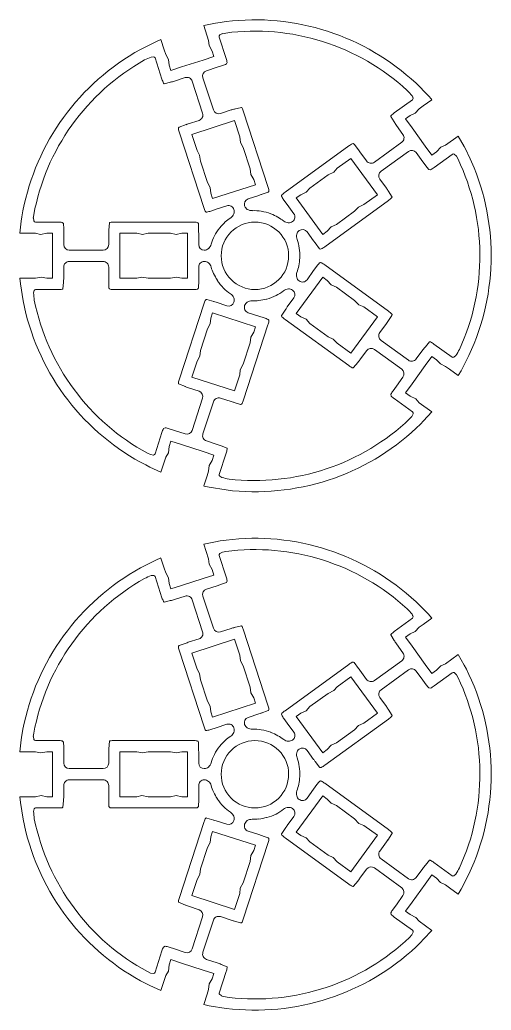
# Model space of a CAD drawing. Header units: millimetres. Extents: x 111 to 659, y 345 to 953.
# Drawn here: x 203.2 to 244.9, y 345.1 to 433 of the extents above; entities that cross this region are included whole.
import ezdxf

# ---------------------------------------------------------------- set-up
doc = ezdxf.new("R2010")
doc.units = ezdxf.units.MM
doc.header["$MEASUREMENT"] = 0
doc.layers.get('0').update_dxf_attribs({"linetype": 'CONTINUOUS', "lineweight": 0})

msp = doc.modelspace()

# ---------------------------------------------------------------- linework, layer by layer
for p, q in [((220.516, 432.712), (219.464, 432.499)), ((219.464, 432.499), (219.893, 431.179)), ((220.923, 432.781), (220.516, 432.712)), ((220.516, 432.712), (220.923, 432.781)), ((220.923, 432.781), (220.516, 432.712)), ((221.443, 432.856), (220.923, 432.781)), ((221.458, 429.591), (220.842, 431.487)), ((220.886, 431.669), (221.125, 431.788)), ((221.116, 431.786), (221.417, 431.842)), ((215.211, 431.074), (213.856, 430.388)), ((215.667, 431.273), (215.211, 431.074)), ((215.963, 430.363), (215.67, 431.264)), ((219.893, 431.179), (219.938, 430.722)), ((219.938, 430.722), (220.201, 430.231)), ((215.042, 429.721), (214.804, 429.711)), ((216.099, 429.946), (215.963, 430.363)), ((216.347, 429.502), (216.099, 429.946)), ((220.355, 429.757), (219.406, 429.448)), ((220.201, 430.231), (220.355, 429.757)), ((215.15, 429.638), (215.766, 427.742)), ((216.407, 428.998), (216.347, 429.502)), ((216.561, 428.524), (216.407, 428.998)), ((217.51, 428.832), (216.561, 428.524)), ((219.406, 429.448), (217.51, 428.832)), ((220.661, 428.808), (221.136, 428.963)), ((221.546, 429.238), (221.475, 429.1)), ((219.714, 428.5), (220.661, 428.808)), ((215.96, 427.346), (216.517, 427.489)), ((216.87, 427.576), (217.818, 427.884)), ((218.446, 427.564), (219.37, 424.72)), ((220.318, 425.029), (219.394, 427.872)), ((239.353, 426.309), (238.281, 427.386)), ((238.013, 426.051), (237.93, 426.274)), ((239.683, 425.936), (239.353, 426.309)), ((237.968, 425.922), (236.355, 424.751)), ((238.554, 425.116), (238.908, 425.373)), ((238.908, 425.373), (239.674, 425.93)), ((221.893, 425.016), (220.946, 424.708)), ((222.804, 425.247), (222.163, 425.088)), ((225.155, 418.216), (222.999, 424.852)), ((236.039, 424.444), (236.346, 423.959)), ((237.344, 424.237), (237.747, 424.53)), ((237.747, 424.53), (238.209, 424.742)), ((238.209, 424.742), (238.554, 425.116)), ((217.289, 423.493), (217.912, 423.714)), ((219.05, 424.092), (218.102, 423.784)), ((218.409, 422.836), (222.203, 424.069)), ((221.727, 423.915), (221.727, 423.915)), ((222.203, 424.069), (222.665, 422.647)), ((236.538, 423.65), (237.124, 422.843)), ((237.931, 423.429), (237.344, 424.237)), ((217.231, 423.436), (217.219, 423.355)), ((217.307, 423.002), (219.463, 416.366)), ((218.871, 421.414), (218.409, 422.836)), ((239.102, 421.817), (237.931, 423.429)), ((242.021, 422.704), (240.898, 421.888)), ((242.55, 421.769), (242.021, 422.704)), ((222.665, 422.647), (222.725, 422.143)), ((222.725, 422.143), (222.973, 421.699)), ((232.323, 421.821), (226.678, 417.72)), ((232.712, 422.027), (232.632, 422.014)), ((232.785, 421.989), (233.187, 421.466)), ((237.014, 422.147), (234.595, 420.39)), ((239.689, 421.009), (239.102, 421.817)), ((240.898, 421.888), (240.478, 421.704)), ((219.104, 421.018), (218.871, 421.414)), ((219.179, 420.466), (219.104, 421.018)), ((222.973, 421.699), (223.589, 419.803)), ((233.899, 420.5), (233.313, 421.306)), ((235.181, 419.583), (237.6, 421.341)), ((238.296, 421.231), (238.881, 420.425)), ((240.092, 421.302), (239.689, 421.009)), ((239.873, 419.909), (241.485, 421.08)), ((240.478, 421.704), (240.092, 421.302)), ((241.672, 421.095), (241.859, 420.905)), ((241.854, 420.913), (242, 420.643)), ((242.741, 421.404), (242.55, 421.769)), ((242.55, 421.769), (242.741, 421.404)), ((242.741, 421.404), (242.55, 421.769)), ((242.973, 420.932), (242.741, 421.404)), ((219.795, 418.57), (219.179, 420.466)), ((231.296, 419.843), (232.506, 420.722)), ((232.506, 420.722), (234.851, 417.494)), ((238.881, 420.425), (239.175, 420.021)), ((223.589, 419.803), (223.649, 419.299)), ((223.649, 419.299), (223.897, 418.855)), ((228.877, 418.085), (230.49, 419.257)), ((230.49, 419.257), (230.992, 419.499)), ((230.992, 419.499), (231.296, 419.843)), ((239.564, 419.716), (239.411, 419.741)), ((220.043, 418.127), (219.795, 418.57)), ((224.051, 418.381), (220.257, 417.149)), ((223.897, 418.855), (224.051, 418.381)), ((235.656, 418.082), (235.07, 418.887)), ((220.103, 417.622), (220.043, 418.127)), ((220.257, 417.149), (220.103, 417.622)), ((223.41, 417.125), (224.357, 417.433)), ((225.171, 417.724), (224.561, 417.508)), ((225.242, 417.863), (225.23, 417.782)), ((227.668, 417.207), (228.071, 417.499)), ((228.071, 417.499), (228.532, 417.712)), ((228.532, 417.712), (228.877, 418.085)), ((234.851, 417.494), (233.641, 416.615)), ((234.557, 417.899), (234.557, 417.899)), ((236.157, 417.286), (235.807, 417.847)), ((220.566, 416.201), (221.514, 416.509)), ((226.862, 416.62), (226.568, 417.024)), ((226.862, 416.62), (227.448, 415.813)), ((230.012, 413.979), (227.668, 417.207)), ((230.196, 412.878), (235.841, 416.979)), ((233.641, 416.615), (233.18, 416.402)), ((203.45, 416.064), (203.36, 415.547)), ((204.366, 415.423), (204.406, 415.727)), ((220.566, 416.201), (220.09, 416.046)), ((225.415, 415.796), (225.412, 415.805)), ((225.418, 415.792), (225.412, 415.8)), ((232.835, 416.03), (231.222, 414.858)), ((233.18, 416.402), (232.835, 416.03)), ((203.3, 415.139), (203.178, 414.072)), ((203.36, 415.547), (203.3, 415.139)), ((203.3, 415.139), (203.36, 415.547)), ((203.36, 415.547), (203.3, 415.139)), ((204.406, 415.168), (204.367, 415.432)), ((206.559, 415.07), (204.566, 415.07)), ((206.922, 415.045), (207.032, 414.935)), ((211.107, 415.008), (211.06, 414.348)), ((218.52, 415.07), (211.543, 415.07)), ((218.883, 415.045), (218.956, 415.008)), ((218.993, 414.935), (219.009, 414.287)), ((224.002, 415.068), (224.002, 415.068)), ((231.222, 414.858), (230.761, 414.645)), ((203.178, 414.072), (204.566, 414.072)), ((204.566, 414.072), (205.014, 413.973)), ((205.014, 413.973), (205.563, 414.072)), ((205.563, 414.072), (206.061, 414.072)), ((206.061, 414.072), (206.061, 413.074)), ((207.058, 414.07), (207.058, 414.57)), ((207.058, 413.074), (207.058, 414.07)), ((211.045, 414.07), (211.045, 413.074)), ((212.041, 414.072), (213.537, 414.072)), ((212.041, 410.082), (212.041, 414.072)), ((213.537, 414.072), (214.035, 413.973)), ((214.035, 413.973), (214.533, 414.072)), ((214.533, 414.072), (216.527, 414.072)), ((216.527, 414.072), (217.025, 413.973)), ((217.025, 413.973), (217.524, 414.072)), ((217.524, 414.072), (218.022, 414.072)), ((218.022, 414.072), (218.022, 410.082)), ((219.019, 413.074), (219.019, 414.07)), ((220.902, 414.57), (220.892, 414.57)), ((220.907, 414.572), (220.897, 414.569)), ((228.619, 414.2), (229.205, 413.395)), ((230.416, 414.272), (230.012, 413.979)), ((230.761, 414.645), (230.416, 414.272)), ((206.061, 413.074), (206.061, 411.081)), ((212.041, 413.572), (212.041, 413.572)), ((229.734, 412.71), (229.34, 413.224)), ((210.546, 412.576), (207.556, 412.576)), ((229.887, 412.686), (229.807, 412.672)), ((207.556, 411.579), (210.546, 411.579)), ((227.972, 411.879), (227.978, 411.887)), ((227.975, 411.883), (227.983, 411.888)), ((235.84, 407.175), (230.196, 411.276)), ((206.061, 411.081), (206.061, 410.082)), ((207.058, 410.084), (207.058, 411.081)), ((211.045, 411.081), (211.045, 410.084)), ((219.019, 410.084), (219.019, 411.081)), ((229.206, 410.761), (228.62, 409.955)), ((229.206, 410.761), (229.499, 411.166)), ((203.17, 410.082), (203.218, 409.587)), ((204.127, 410.082), (203.18, 410.082)), ((203.218, 409.587), (203.452, 408.086)), ((204.566, 410.082), (204.127, 410.082)), ((205.064, 410.182), (204.566, 410.082)), ((205.563, 410.082), (205.064, 410.182)), ((206.061, 410.082), (205.563, 410.082)), ((206.995, 409.148), (207.032, 409.721)), ((211.071, 409.221), (211.053, 409.881)), ((213.537, 410.082), (212.041, 410.082)), ((213.985, 410.182), (213.537, 410.082)), ((214.533, 410.082), (213.985, 410.182)), ((216.527, 410.082), (214.533, 410.082)), ((217.025, 410.182), (216.527, 410.082)), ((217.524, 410.082), (217.025, 410.182)), ((218.022, 410.082), (217.524, 410.082)), ((219.019, 410.084), (219.019, 409.584)), ((220.673, 409.9), (220.67, 409.89)), ((220.673, 409.905), (220.673, 409.895)), ((227.668, 406.949), (230.013, 410.176)), ((230.013, 410.176), (230.416, 409.883)), ((230.416, 409.883), (230.761, 409.51)), ((230.761, 409.51), (231.222, 409.298)), ((204.454, 409.008), (204.389, 408.779)), ((204.566, 409.086), (206.559, 409.086)), ((211.107, 409.148), (211.18, 409.111)), ((211.543, 409.086), (218.52, 409.086)), ((231.222, 409.298), (232.835, 408.126)), ((219.461, 407.789), (217.305, 401.153)), ((219.598, 408.126), (219.656, 408.184)), ((219.737, 408.196), (220.358, 408.012)), ((221.514, 407.646), (220.567, 407.954)), ((225.04, 408.24), (225.049, 408.237)), ((225.044, 408.239), (225.052, 408.233)), ((227.448, 408.342), (226.863, 407.536)), ((232.835, 408.126), (233.22, 407.723)), ((233.22, 407.723), (233.641, 407.54)), ((220.103, 406.532), (220.257, 407.006)), ((220.257, 407.006), (224.051, 405.773)), ((224.358, 406.722), (223.41, 407.03)), ((226.375, 406.822), (226.742, 407.355)), ((228.071, 406.656), (227.668, 406.949)), ((233.641, 407.54), (234.851, 406.661)), ((236.156, 406.868), (236.119, 406.941)), ((219.795, 405.584), (220.043, 406.028)), ((220.043, 406.028), (220.103, 406.532)), ((224.358, 406.722), (224.834, 406.567)), ((226.399, 406.668), (226.362, 406.741)), ((226.678, 406.434), (232.322, 402.333)), ((228.532, 406.443), (228.071, 406.656)), ((228.877, 406.07), (228.532, 406.443)), ((230.49, 404.898), (228.877, 406.07)), ((234.851, 406.661), (232.506, 403.434)), ((235.07, 405.268), (235.656, 406.074)), ((236.143, 406.788), (235.769, 406.243)), ((219.179, 403.688), (219.795, 405.584)), ((222.997, 399.304), (225.153, 405.939)), ((223.897, 405.3), (223.649, 404.856)), ((224.051, 405.773), (223.897, 405.3)), ((223.589, 404.352), (222.973, 402.456)), ((223.649, 404.856), (223.589, 404.352)), ((230.951, 404.685), (230.49, 404.898)), ((231.296, 404.313), (230.951, 404.685)), ((232.506, 403.434), (231.296, 404.313)), ((237.6, 402.814), (235.181, 404.572)), ((239.483, 404.451), (239.116, 404.009)), ((241.485, 403.074), (239.872, 404.245)), ((219.119, 403.184), (219.179, 403.688)), ((232.8, 403.838), (232.8, 403.838)), ((233.314, 402.85), (233.899, 403.655)), ((234.595, 403.765), (237.014, 402.007)), ((238.882, 403.731), (238.296, 402.924)), ((218.409, 401.318), (218.871, 402.741)), ((218.871, 402.741), (219.119, 403.184)), ((222.973, 402.456), (222.709, 401.965)), ((232.712, 402.127), (233.138, 402.633)), ((239.102, 402.338), (239.689, 403.146)), ((239.689, 403.146), (240.092, 402.853)), ((240.092, 402.853), (240.437, 402.48)), ((240.437, 402.48), (240.899, 402.267)), ((241.621, 403.07), (241.808, 403.218)), ((242.28, 401.876), (242.973, 403.228)), ((222.709, 401.965), (222.665, 401.508)), ((237.931, 400.726), (239.102, 402.338)), ((240.899, 402.267), (241.254, 402.009)), ((241.254, 402.009), (242.02, 401.453)), ((242.028, 401.447), (242.28, 401.876)), ((217.23, 400.719), (217.843, 400.471)), ((222.203, 400.086), (218.409, 401.318)), ((218.885, 401.164), (218.885, 401.164)), ((222.665, 401.508), (222.203, 400.086)), ((237.125, 401.312), (236.539, 400.506)), ((237.344, 399.918), (237.931, 400.726)), ((218.103, 400.37), (219.05, 400.062)), ((236.539, 400.506), (236.245, 400.101)), ((237.748, 399.626), (237.344, 399.918)), ((219.37, 399.434), (218.446, 396.591)), ((219.394, 396.283), (220.318, 399.126)), ((220.946, 399.446), (221.894, 399.138)), ((222.723, 398.896), (222.089, 399.083)), ((222.804, 398.908), (222.861, 398.966)), ((236.076, 399.638), (236.052, 399.791)), ((236.354, 399.403), (237.967, 398.232)), ((238.249, 399.383), (237.748, 399.626)), ((238.554, 399.04), (238.249, 399.383)), ((239.677, 398.224), (238.554, 399.04)), ((238.039, 398.059), (237.915, 397.822)), ((238.951, 397.433), (239.677, 398.224)), ((237.922, 397.829), (237.71, 397.607)), ((238.663, 397.138), (238.951, 397.433)), ((238.951, 397.433), (238.663, 397.138)), ((238.663, 397.138), (238.951, 397.433)), ((215.765, 396.413), (215.149, 394.518)), ((215.902, 396.751), (216.041, 396.821)), ((216.871, 396.578), (216.396, 396.733)), ((217.818, 396.27), (216.871, 396.578)), ((238.286, 396.772), (238.663, 397.138)), ((216.407, 395.157), (216.561, 395.631)), ((216.561, 395.631), (217.51, 395.323)), ((220.662, 395.346), (219.714, 395.654)), ((214.752, 394.436), (214.476, 394.569)), ((216.099, 394.209), (216.331, 394.605)), ((216.331, 394.605), (216.407, 395.157)), ((217.51, 395.323), (219.406, 394.707)), ((219.406, 394.707), (220.355, 394.398)), ((220.841, 392.668), (221.457, 394.564)), ((221.533, 394.998), (220.999, 395.21)), ((213.859, 393.763), (214.324, 393.517)), ((215.007, 394.396), (214.744, 394.44)), ((215.67, 392.889), (216.099, 394.209)), ((220.201, 393.924), (219.953, 393.481)), ((220.355, 394.398), (220.201, 393.924)), ((214.324, 393.517), (214.693, 393.335)), ((214.693, 393.335), (214.324, 393.517)), ((214.324, 393.517), (214.693, 393.335)), ((214.693, 393.335), (215.67, 392.889)), ((219.893, 392.976), (219.758, 392.559)), ((219.953, 393.481), (219.893, 392.976)), ((219.758, 392.559), (219.465, 391.658)), ((220.88, 392.537), (221.078, 392.405)), ((219.462, 391.649), (219.948, 391.541)), ((219.948, 391.541), (221.448, 391.3)), ((220.516, 386.712), (219.464, 386.499)), ((220.923, 386.781), (220.516, 386.712)), ((220.516, 386.712), (220.923, 386.781)), ((220.923, 386.781), (220.516, 386.712)), ((221.443, 386.856), (220.923, 386.781)), ((219.464, 386.499), (219.893, 385.179)), ((220.886, 385.669), (221.125, 385.788)), ((221.116, 385.786), (221.417, 385.842)), ((215.211, 385.074), (213.856, 384.388)), ((215.667, 385.273), (215.211, 385.074)), ((215.963, 384.363), (215.67, 385.264)), ((219.893, 385.179), (219.938, 384.722)), ((221.458, 383.591), (220.842, 385.487)), ((216.099, 383.946), (215.963, 384.363)), ((219.938, 384.722), (220.201, 384.231)), ((220.201, 384.231), (220.355, 383.757)), ((215.042, 383.721), (214.804, 383.711)), ((215.15, 383.638), (215.766, 381.742)), ((216.347, 383.502), (216.099, 383.946)), ((216.407, 382.998), (216.347, 383.502)), ((219.406, 383.448), (217.51, 382.832)), ((220.355, 383.757), (219.406, 383.448)), ((221.546, 383.238), (221.475, 383.1)), ((216.561, 382.524), (216.407, 382.998)), ((217.51, 382.832), (216.561, 382.524)), ((219.714, 382.5), (220.661, 382.808)), ((220.661, 382.808), (221.136, 382.963)), ((215.96, 381.346), (216.517, 381.489)), ((216.87, 381.576), (217.818, 381.884)), ((218.446, 381.564), (219.37, 378.72)), ((220.318, 379.029), (219.394, 381.872)), ((239.353, 380.309), (238.281, 381.386)), ((237.968, 379.922), (236.355, 378.751)), ((238.013, 380.051), (237.93, 380.274)), ((238.908, 379.373), (239.674, 379.93)), ((239.683, 379.936), (239.353, 380.309)), ((221.893, 379.016), (220.946, 378.708)), ((222.804, 379.247), (222.163, 379.088)), ((225.155, 372.216), (222.999, 378.852)), ((237.747, 378.53), (238.209, 378.742)), ((238.209, 378.742), (238.554, 379.116)), ((238.554, 379.116), (238.908, 379.373)), ((219.05, 378.092), (218.102, 377.784)), ((218.409, 376.836), (222.203, 378.069)), ((221.727, 377.915), (221.727, 377.915)), ((222.203, 378.069), (222.665, 376.647)), ((236.039, 378.444), (236.346, 377.959)), ((237.344, 378.237), (237.747, 378.53)), ((237.931, 377.429), (237.344, 378.237)), ((217.231, 377.436), (217.219, 377.355)), ((217.289, 377.493), (217.912, 377.714)), ((217.307, 377.002), (219.463, 370.366)), ((236.538, 377.65), (237.124, 376.843)), ((239.102, 375.817), (237.931, 377.429)), ((218.871, 375.414), (218.409, 376.836)), ((222.665, 376.647), (222.725, 376.143)), ((222.725, 376.143), (222.973, 375.699)), ((237.014, 376.147), (234.595, 374.39)), ((242.021, 376.704), (240.898, 375.888)), ((242.55, 375.769), (242.021, 376.704)), ((219.104, 375.018), (218.871, 375.414)), ((222.973, 375.699), (223.589, 373.803)), ((232.323, 375.821), (226.678, 371.72)), ((232.712, 376.027), (232.632, 376.014)), ((232.785, 375.989), (233.187, 375.466)), ((233.899, 374.5), (233.313, 375.306)), ((235.181, 373.583), (237.6, 375.341)), ((238.296, 375.231), (238.881, 374.425)), ((239.689, 375.009), (239.102, 375.817)), ((240.092, 375.302), (239.689, 375.009)), ((240.478, 375.704), (240.092, 375.302)), ((240.898, 375.888), (240.478, 375.704)), ((242.741, 375.404), (242.55, 375.769)), ((242.55, 375.769), (242.741, 375.404)), ((242.741, 375.404), (242.55, 375.769)), ((242.973, 374.932), (242.741, 375.404)), ((219.179, 374.466), (219.104, 375.018)), ((219.795, 372.57), (219.179, 374.466)), ((231.296, 373.843), (232.506, 374.722)), ((232.506, 374.722), (234.851, 371.494)), ((238.881, 374.425), (239.175, 374.021)), ((239.873, 373.909), (241.485, 375.08)), ((241.672, 375.095), (241.859, 374.905)), ((241.854, 374.913), (242, 374.643)), ((223.589, 373.803), (223.649, 373.299)), ((230.49, 373.257), (230.992, 373.499)), ((230.992, 373.499), (231.296, 373.843)), ((239.564, 373.716), (239.411, 373.741)), ((223.649, 373.299), (223.897, 372.855)), ((223.897, 372.855), (224.051, 372.381)), ((228.877, 372.085), (230.49, 373.257)), ((235.656, 372.082), (235.07, 372.887)), ((220.043, 372.127), (219.795, 372.57)), ((220.103, 371.622), (220.043, 372.127)), ((224.051, 372.381), (220.257, 371.149)), ((225.171, 371.724), (224.561, 371.508)), ((225.242, 371.863), (225.23, 371.782)), ((228.071, 371.499), (228.532, 371.712)), ((228.532, 371.712), (228.877, 372.085)), ((234.557, 371.899), (234.557, 371.899)), ((236.157, 371.286), (235.807, 371.847)), ((220.257, 371.149), (220.103, 371.622)), ((223.41, 371.125), (224.357, 371.433)), ((226.862, 370.62), (226.568, 371.024)), ((227.668, 371.207), (228.071, 371.499)), ((230.012, 367.979), (227.668, 371.207)), ((230.196, 366.878), (235.841, 370.979)), ((234.851, 371.494), (233.641, 370.615)), ((203.45, 370.064), (203.36, 369.547)), ((220.566, 370.201), (220.09, 370.046)), ((220.566, 370.201), (221.514, 370.509)), ((226.862, 370.62), (227.448, 369.813)), ((232.835, 370.03), (231.222, 368.858)), ((233.18, 370.402), (232.835, 370.03)), ((233.641, 370.615), (233.18, 370.402)), ((203.3, 369.139), (203.178, 368.072)), ((203.36, 369.547), (203.3, 369.139)), ((203.3, 369.139), (203.36, 369.547)), ((203.36, 369.547), (203.3, 369.139)), ((204.366, 369.423), (204.406, 369.727)), ((204.406, 369.168), (204.367, 369.432)), ((206.559, 369.07), (204.566, 369.07)), ((218.52, 369.07), (211.543, 369.07)), ((224.002, 369.068), (224.002, 369.068)), ((225.415, 369.796), (225.412, 369.805)), ((225.418, 369.792), (225.412, 369.8)), ((206.922, 369.045), (207.032, 368.935)), ((207.058, 368.07), (207.058, 368.57)), ((211.107, 369.008), (211.06, 368.348)), ((218.883, 369.045), (218.956, 369.008)), ((218.993, 368.935), (219.009, 368.287)), ((220.902, 368.57), (220.892, 368.57)), ((220.907, 368.572), (220.897, 368.569)), ((228.619, 368.2), (229.205, 367.395)), ((230.416, 368.272), (230.012, 367.979)), ((230.761, 368.645), (230.416, 368.272)), ((231.222, 368.858), (230.761, 368.645)), ((203.178, 368.072), (204.566, 368.072)), ((204.566, 368.072), (205.014, 367.973)), ((205.014, 367.973), (205.563, 368.072)), ((205.563, 368.072), (206.061, 368.072)), ((206.061, 368.072), (206.061, 367.074)), ((207.058, 367.074), (207.058, 368.07)), ((211.045, 368.07), (211.045, 367.074)), ((212.041, 368.072), (213.537, 368.072)), ((212.041, 364.082), (212.041, 368.072)), ((212.041, 367.572), (212.041, 367.572)), ((213.537, 368.072), (214.035, 367.973)), ((214.035, 367.973), (214.533, 368.072)), ((214.533, 368.072), (216.527, 368.072)), ((216.527, 368.072), (217.025, 367.973)), ((217.025, 367.973), (217.524, 368.072)), ((217.524, 368.072), (218.022, 368.072)), ((218.022, 368.072), (218.022, 364.082)), ((219.019, 367.074), (219.019, 368.07)), ((206.061, 367.074), (206.061, 365.081)), ((210.546, 366.576), (207.556, 366.576)), ((229.734, 366.71), (229.34, 367.224)), ((229.887, 366.686), (229.807, 366.672)), ((207.556, 365.579), (210.546, 365.579)), ((227.972, 365.879), (227.978, 365.887)), ((227.975, 365.883), (227.983, 365.888)), ((206.061, 365.081), (206.061, 364.082)), ((207.058, 364.084), (207.058, 365.081)), ((211.045, 365.081), (211.045, 364.084)), ((219.019, 364.084), (219.019, 365.081)), ((229.206, 364.761), (228.62, 363.955)), ((229.206, 364.761), (229.499, 365.166)), ((235.84, 361.175), (230.196, 365.276)), ((203.17, 364.082), (203.218, 363.587)), ((204.127, 364.082), (203.18, 364.082)), ((204.566, 364.082), (204.127, 364.082)), ((205.064, 364.182), (204.566, 364.082)), ((205.563, 364.082), (205.064, 364.182)), ((206.061, 364.082), (205.563, 364.082)), ((211.071, 363.221), (211.053, 363.881)), ((213.537, 364.082), (212.041, 364.082)), ((213.985, 364.182), (213.537, 364.082)), ((214.533, 364.082), (213.985, 364.182)), ((216.527, 364.082), (214.533, 364.082)), ((217.025, 364.182), (216.527, 364.082)), ((217.524, 364.082), (217.025, 364.182)), ((218.022, 364.082), (217.524, 364.082)), ((219.019, 364.084), (219.019, 363.584)), ((220.673, 363.9), (220.67, 363.89)), ((220.673, 363.905), (220.673, 363.895)), ((227.668, 360.949), (230.013, 364.176)), ((230.013, 364.176), (230.416, 363.883)), ((230.416, 363.883), (230.761, 363.51)), ((203.218, 363.587), (203.452, 362.086)), ((204.454, 363.008), (204.389, 362.779)), ((204.566, 363.086), (206.559, 363.086)), ((206.995, 363.148), (207.032, 363.721)), ((211.107, 363.148), (211.18, 363.111)), ((211.543, 363.086), (218.52, 363.086)), ((230.761, 363.51), (231.222, 363.298)), ((231.222, 363.298), (232.835, 362.126)), ((219.598, 362.126), (219.656, 362.184)), ((219.737, 362.196), (220.358, 362.012)), ((225.04, 362.24), (225.049, 362.237)), ((225.044, 362.239), (225.052, 362.233)), ((227.448, 362.342), (226.863, 361.536)), ((232.835, 362.126), (233.22, 361.723)), ((219.461, 361.789), (217.305, 355.153)), ((221.514, 361.646), (220.567, 361.954)), ((226.375, 360.822), (226.742, 361.355)), ((233.22, 361.723), (233.641, 361.54)), ((233.641, 361.54), (234.851, 360.661)), ((220.043, 360.028), (220.103, 360.532)), ((220.103, 360.532), (220.257, 361.006)), ((220.257, 361.006), (224.051, 359.773)), ((224.358, 360.722), (223.41, 361.03)), ((224.358, 360.722), (224.834, 360.567)), ((226.399, 360.668), (226.362, 360.741)), ((226.678, 360.434), (232.322, 356.333)), ((228.071, 360.656), (227.668, 360.949)), ((228.532, 360.443), (228.071, 360.656)), ((228.877, 360.07), (228.532, 360.443)), ((234.851, 360.661), (232.506, 357.434)), ((236.143, 360.788), (235.769, 360.243)), ((236.156, 360.868), (236.119, 360.941)), ((219.179, 357.688), (219.795, 359.584)), ((219.795, 359.584), (220.043, 360.028)), ((222.997, 353.304), (225.153, 359.939)), ((224.051, 359.773), (223.897, 359.3)), ((230.49, 358.898), (228.877, 360.07)), ((235.07, 359.268), (235.656, 360.074)), ((223.649, 358.856), (223.589, 358.352)), ((223.897, 359.3), (223.649, 358.856)), ((230.951, 358.685), (230.49, 358.898)), ((231.296, 358.313), (230.951, 358.685)), ((237.6, 356.814), (235.181, 358.572)), ((219.119, 357.184), (219.179, 357.688)), ((223.589, 358.352), (222.973, 356.456)), ((232.506, 357.434), (231.296, 358.313)), ((232.8, 357.838), (232.8, 357.838)), ((233.314, 356.85), (233.899, 357.655)), ((234.595, 357.765), (237.014, 356.007)), ((238.882, 357.731), (238.296, 356.924)), ((239.483, 358.451), (239.116, 358.009)), ((241.485, 357.074), (239.872, 358.245)), ((218.871, 356.741), (219.119, 357.184)), ((239.102, 356.338), (239.689, 357.146)), ((239.689, 357.146), (240.092, 356.853)), ((240.092, 356.853), (240.437, 356.48)), ((241.621, 357.07), (241.808, 357.218)), ((242.28, 355.876), (242.973, 357.228)), ((218.409, 355.318), (218.871, 356.741)), ((222.709, 355.965), (222.665, 355.508)), ((222.973, 356.456), (222.709, 355.965)), ((232.712, 356.127), (233.138, 356.633)), ((237.931, 354.726), (239.102, 356.338)), ((240.437, 356.48), (240.899, 356.267)), ((240.899, 356.267), (241.254, 356.009)), ((241.254, 356.009), (242.02, 355.453)), ((222.203, 354.086), (218.409, 355.318)), ((218.885, 355.164), (218.885, 355.164)), ((222.665, 355.508), (222.203, 354.086)), ((237.125, 355.312), (236.539, 354.506)), ((242.028, 355.447), (242.28, 355.876)), ((217.23, 354.719), (217.843, 354.471)), ((218.103, 354.37), (219.05, 354.062)), ((236.539, 354.506), (236.245, 354.101)), ((237.344, 353.918), (237.931, 354.726)), ((219.37, 353.434), (218.446, 350.591)), ((220.946, 353.446), (221.894, 353.138)), ((236.076, 353.638), (236.052, 353.791)), ((236.354, 353.403), (237.967, 352.232)), ((237.748, 353.626), (237.344, 353.918)), ((238.249, 353.383), (237.748, 353.626)), ((238.554, 353.04), (238.249, 353.383)), ((219.394, 350.283), (220.318, 353.126)), ((222.723, 352.896), (222.089, 353.083)), ((222.804, 352.908), (222.861, 352.966)), ((239.677, 352.224), (238.554, 353.04)), ((237.922, 351.829), (237.71, 351.607)), ((238.039, 352.059), (237.915, 351.822)), ((238.951, 351.433), (239.677, 352.224)), ((215.902, 350.751), (216.041, 350.821)), ((216.871, 350.578), (216.396, 350.733)), ((238.286, 350.772), (238.663, 351.138)), ((238.663, 351.138), (238.951, 351.433)), ((238.951, 351.433), (238.663, 351.138)), ((238.663, 351.138), (238.951, 351.433)), ((215.765, 350.413), (215.149, 348.518)), ((217.818, 350.27), (216.871, 350.578)), ((216.331, 348.605), (216.407, 349.157)), ((216.407, 349.157), (216.561, 349.631)), ((216.561, 349.631), (217.51, 349.323)), ((217.51, 349.323), (219.406, 348.707)), ((220.662, 349.346), (219.714, 349.654)), ((221.533, 348.998), (220.999, 349.21)), ((214.752, 348.436), (214.476, 348.569)), ((215.007, 348.396), (214.744, 348.44)), ((215.67, 346.889), (216.099, 348.209)), ((216.099, 348.209), (216.331, 348.605)), ((219.406, 348.707), (220.355, 348.398)), ((220.355, 348.398), (220.201, 347.924)), ((220.841, 346.668), (221.457, 348.564)), ((213.859, 347.763), (214.324, 347.517)), ((214.324, 347.517), (214.693, 347.335)), ((214.693, 347.335), (214.324, 347.517)), ((214.324, 347.517), (214.693, 347.335)), ((214.693, 347.335), (215.67, 346.889)), ((219.953, 347.481), (219.893, 346.976)), ((220.201, 347.924), (219.953, 347.481)), ((219.758, 346.559), (219.465, 345.658)), ((219.893, 346.976), (219.758, 346.559)), ((220.88, 346.537), (221.078, 346.405)), ((219.462, 345.649), (219.948, 345.541)), ((219.948, 345.541), (221.448, 345.3))]:
    msp.add_line(p, q)
for centre, radius, start, end in [((224.018, 412.229), 20.787, 72.00265, 97.11773), ((221.013, 431.543), 0.179, 135.0923, 197.99991), ((224.022, 412.189), 19.825, 72.4499, 97.55026), ((223.936, 411.976), 21.053, 47.04945, 72.00261), ((223.955, 411.977), 20.047, 47.491, 72.44983), ((224.078, 411.983), 21.053, 119.04945, 144.00261), ((222.278, 411.959), 19.262, 112.8335, 114.74783), ((216.227, 426.33), 3.669, 112.7701, 112.82136), ((215.036, 429.601), 0.12, 18.00007, 87.16449), ((224.083, 412.002), 20.047, 119.491, 144.44983), ((220.335, 431.427), 2.591, 288.00001, 296.09414), ((219.027, 428.802), 2.556, 9.83381, 18.00005), ((219.868, 428.027), 0.498, 108.03243, 198.03232), ((218.21, 428.536), 2.569, 198.00002, 206.12551), ((216.019, 427.461), 0.129, 206.12551, 242.98387), ((216.495, 427.616), 0.129, 275.08363, 279.86569), ((216.077, 430.016), 2.565, 279.86536, 288), ((217.972, 427.41), 0.498, 17.99996, 108.00004), ((223.356, 413.681), 19.262, 40.8335, 42.74783), ((235.154, 423.876), 3.669, 40.7701, 40.82136), ((237.897, 426.019), 0.12, 306.00007, 15.16449), ((218.896, 424.566), 0.498, 287.9999, 17.99999), ((220.792, 425.182), 0.498, 197.96774, 287.96763), ((222.694, 422.55), 2.593, 100.90789, 108), ((222.746, 425.132), 0.129, 26.17103, 63.14528), ((220.57, 424.063), 2.553, 17.99991, 26.17072), ((236.166, 424.424), 0.129, 134.12551, 170.98387), ((237.865, 422.672), 2.569, 126.00002, 134.12551), ((223.863, 412.14), 20.787, 144.00265, 169.11773), ((223.903, 412.131), 19.825, 144.4499, 169.55026), ((218.895, 421.343), 2.566, 108.00013, 112.75801), ((236.46, 424.019), 0.129, 203.08363, 207.86569), ((238.613, 425.158), 2.565, 207.86536, 216), ((219.747, 423.795), 2.566, 189.86981, 197.99988), ((217.346, 423.377), 0.129, 116.12944, 152.99941), ((236.721, 422.55), 0.498, 305.99996, 36.00004), ((233.831, 419.745), 2.566, 117.86981, 125.99988), ((232.692, 421.9), 0.129, 44.12944, 80.99941), ((231.236, 419.798), 2.566, 36.00013, 40.75801), ((237.893, 420.938), 0.498, 36.03243, 126.03232), ((241.591, 420.935), 0.179, 63.0923, 125.99991), ((224.151, 412.109), 20.787, 0.00265, 25.11773), ((234.302, 420.793), 0.498, 215.9999, 305.99999), ((224.114, 412.093), 19.825, 0.4499, 25.55026), ((235.474, 419.18), 0.498, 125.96774, 215.96763), ((241.272, 421.544), 2.591, 216.00001, 224.09414), ((238.37, 421.977), 2.556, 297.83381, 306.00005), ((223.556, 419.897), 2.591, 288.00001, 293.52236), ((222.724, 417.426), 2.556, 9.83381, 18.00005), ((225.114, 417.841), 0.13, 296.09365, 332.8705), ((226.489, 417.393), 0.129, 170.98411, 207.86569), ((226.49, 417.393), 0.129, 134.12551, 170.98387), ((228.189, 415.641), 2.569, 126.00002, 134.12551), ((233.558, 416.558), 2.593, 28.90789, 36), ((221.668, 416.035), 0.498, 17.99996, 108.00004), ((223.564, 416.651), 0.498, 108.03243, 198.03232), ((228.643, 418.532), 2.565, 207.86536, 216), ((234.34, 419.045), 2.553, 305.99991, 314.17072), ((236.029, 417.306), 0.129, 314.17103, 351.14528), ((221.906, 417.16), 2.569, 198.00002, 206.12551), ((219.715, 416.086), 0.129, 206.12551, 242.98387), ((219.715, 416.086), 0.129, 242.98411, 279.86569), ((219.298, 418.486), 2.565, 279.86536, 288), ((221.456, 416.061), 0.724, 303.50567, 338.64855), ((221.588, 416.009), 0.582, 338.64838, 17.99992), ((223.611, 416.666), 0.547, 197.99992, 239.02223), ((223.745, 416.89), 0.808, 239.02229, 272.54061), ((223.941, 412.357), 3.728, 80.3631, 92.46348), ((223.789, 411.459), 4.639, 69.51976, 80.36302), ((223.641, 411.167), 4.955, 60.9929, 68.9886), ((227.044, 415.52), 0.498, 305.99996, 36.00004), ((204.566, 415.25), 0.179, 207.0923, 269.99991), ((206.559, 412.514), 2.556, 81.83381, 90.00005), ((204.466, 414.57), 2.591, 0.00001, 8.09414), ((211.199, 414.917), 0.129, 98.17103, 135.14528), ((211.543, 412.517), 2.553, 89.99991, 98.17072), ((218.52, 412.514), 2.556, 81.83381, 90.00005), ((218.864, 414.916), 0.13, 8.09365, 44.8705), ((224.757, 411.453), 4.955, 132.9929, 140.9886), ((224.003, 412.078), 2.991, 90.00803, 180.00812), ((224.015, 412.249), 3.867, 123.94028, 132.99289), ((224.002, 412.078), 2.991, 359.99187, 89.99196), ((224.169, 412.118), 3.867, 51.94028, 60.99289), ((227.004, 415.73), 0.724, 231.50567, 266.64855), ((226.995, 415.588), 0.582, 266.64838, 305.99992), ((213.638, 414.07), 2.593, 172.90789, 180), ((216.427, 414.07), 2.591, 0.00001, 5.52236), ((224.524, 411.684), 4.639, 141.51976, 152.36302), ((228.5, 413.809), 0.808, 167.02229, 200.54061), ((228.245, 413.867), 0.547, 125.99992, 167.02223), ((228.217, 413.907), 0.498, 36.03243, 126.03232), ((207.556, 413.074), 0.498, 180.03243, 270.03232), ((210.547, 413.074), 0.498, 269.96774, 359.96763), ((219.517, 413.074), 0.498, 180.03243, 270.03232), ((219.346, 413.32), 0.808, 311.02229, 344.54061), ((223.717, 412.106), 3.728, 152.3631, 164.46348), ((224.25, 412.222), 3.728, 8.3631, 20.46348), ((231.301, 414.918), 2.591, 216.00001, 221.52236), ((219.517, 413.124), 0.547, 269.99992, 311.02223), ((223.348, 412.089), 4.639, 357.51976, 8.36302), ((229.827, 412.801), 0.13, 224.09365, 260.8705), ((228.694, 414.946), 2.556, 297.83381, 306.00005), ((223.892, 412.091), 20.047, 335.491, 0.44983), ((207.556, 411.081), 0.498, 89.99996, 180.00004), ((210.546, 411.081), 0.498, 359.9999, 89.99999), ((219.517, 411.081), 0.498, 89.99996, 180.00004), ((219.517, 410.997), 0.582, 50.64838, 89.99992), ((219.427, 410.887), 0.724, 15.50567, 50.64855), ((224.002, 412.077), 2.99, 180.00266, 270.00274), ((224.002, 412.077), 2.99, 269.99726, 359.99735), ((223.024, 412.139), 4.955, 348.9929, 356.9886), ((231.575, 409.658), 2.565, 135.86536, 144), ((229.826, 411.354), 0.129, 98.98411, 135.86569), ((229.826, 411.354), 0.129, 62.12551, 98.98387), ((228.685, 409.197), 2.569, 54.00002, 62.12551), ((223.885, 412.109), 21.053, 335.04945, 0.00261), ((223.843, 412.143), 3.867, 195.94028, 204.99289), ((224.829, 412.602), 4.955, 204.9929, 212.9886), ((228.403, 410.351), 0.724, 159.50567, 194.64855), ((224.092, 411.931), 3.867, 339.94028, 348.99289), ((206.904, 409.739), 0.129, 347.08363, 351.86569), ((204.493, 410.084), 2.565, 351.86536, 0), ((213.611, 410.084), 2.566, 180.00013, 184.75801), ((216.454, 409.584), 2.565, 351.86536, 0), ((224.538, 412.452), 4.639, 213.51976, 224.36302), ((228.266, 410.316), 0.582, 194.64838, 233.99992), ((228.216, 410.248), 0.498, 233.99996, 324.00004), ((208.045, 409.087), 3.669, 184.7701, 184.82136), ((223.582, 410.401), 19.262, 184.8335, 186.74783), ((204.566, 408.965), 0.12, 90.00007, 159.16449), ((206.559, 411.655), 2.569, 270.00002, 278.12551), ((206.904, 409.239), 0.129, 278.12551, 314.98387), ((211.198, 409.239), 0.129, 188.12944, 224.99941), ((211.543, 411.652), 2.566, 261.86981, 269.99988), ((218.52, 411.655), 2.569, 270.00002, 278.12551), ((218.865, 409.239), 0.129, 278.12551, 314.98387), ((218.865, 409.239), 0.129, 314.98411, 351.86569), ((223.887, 411.815), 3.728, 224.3631, 236.46348), ((221.381, 408.033), 0.808, 23.02229, 56.54061), ((224.216, 411.887), 3.728, 296.3631, 308.46348), ((227.038, 408.335), 0.808, 95.02229, 128.54061), ((227.016, 408.595), 0.547, 53.99992, 95.02223), ((227.045, 408.635), 0.498, 324.03243, 54.03232), ((224.115, 412.121), 21.053, 191.04945, 216.00261), ((224.099, 412.131), 20.047, 191.491, 216.44983), ((221.892, 406.999), 2.556, 153.83381, 162.00005), ((219.714, 408.069), 0.13, 80.09365, 116.8705), ((219.766, 405.489), 2.591, 72.00001, 77.52236), ((221.668, 408.12), 0.498, 252.03243, 342.03232), ((221.621, 408.135), 0.547, 341.99992, 23.02223), ((223.644, 407.478), 0.582, 122.64838, 161.99992), ((223.72, 407.359), 0.724, 87.50567, 122.64855), ((223.891, 411.947), 3.867, 267.94028, 276.99289), ((223.759, 413.026), 4.955, 276.9929, 284.9886), ((223.811, 412.703), 4.639, 285.51976, 296.36302), ((223.564, 407.504), 0.498, 161.99996, 252.00004), ((228.959, 406.013), 2.591, 144.00001, 149.52236), ((234.332, 405.098), 2.566, 45.86981, 53.99988), ((236.029, 406.848), 0.129, 332.12944, 8.99941), ((224.041, 404.128), 2.565, 63.86536, 72), ((222.71, 406.733), 2.569, 342.00002, 350.12551), ((225.114, 406.315), 0.129, 26.98411, 63.86569), ((225.114, 406.315), 0.129, 350.12551, 26.98387), ((226.49, 406.761), 0.13, 152.09365, 188.8705), ((228.18, 408.502), 2.556, 225.83381, 234.00005), ((233.58, 407.583), 2.566, 324.00013, 328.75801), ((235.474, 404.975), 0.498, 143.9999, 233.99999), ((239.503, 404.324), 0.129, 62.12551, 98.98387), ((238.362, 402.167), 2.569, 54.00002, 62.12551), ((234.302, 403.362), 0.498, 53.96774, 143.96763), ((240.957, 402.223), 2.565, 135.86536, 144), ((239.209, 403.919), 0.129, 131.08363, 135.86569), ((225.327, 413.187), 19.262, 328.8335, 330.74783), ((231.216, 404.374), 2.593, 316.90789, 324), ((237.893, 403.217), 0.498, 233.99996, 324.00004), ((241.555, 403.171), 0.12, 234.00007, 303.16449), ((238.669, 405.117), 3.669, 328.7701, 328.82136), ((233.823, 404.398), 2.553, 233.99991, 242.17072), ((232.691, 402.254), 0.129, 242.17103, 279.14528), ((236.721, 401.604), 0.498, 324.03243, 54.03232), ((217.345, 400.778), 0.129, 170.17103, 207.14528), ((219.734, 400.364), 2.553, 161.99991, 170.17072), ((223.92, 411.999), 19.825, 216.4499, 241.55026), ((218.905, 402.836), 2.593, 244.90789, 252), ((218.896, 399.589), 0.498, 341.96774, 71.96763), ((238.342, 398.578), 2.591, 144.00001, 152.09414), ((223.9, 411.964), 20.787, 216.00265, 241.11773), ((220.792, 398.972), 0.498, 71.9999, 161.99999), ((222.687, 401.579), 2.566, 252.00013, 256.75801), ((220.557, 400.097), 2.566, 333.86981, 341.99988), ((237.857, 401.471), 2.556, 225.83381, 234.00005), ((222.745, 399.023), 0.129, 260.12944, 296.99941), ((237.861, 398.087), 0.179, 351.0923, 53.99991), ((224.051, 411.976), 19.825, 288.4499, 313.55026), ((218.196, 395.623), 2.556, 153.83381, 162.00005), ((215.595, 394.268), 2.591, 72.00001, 80.09414), ((217.972, 396.744), 0.498, 252.03243, 342.03232), ((224.078, 411.945), 20.787, 288.00265, 313.11773), ((219.868, 396.128), 0.498, 161.99996, 252.00004), ((219.869, 392.907), 2.565, 63.86536, 72), ((220.942, 395.094), 0.129, 59.08363, 63.86569), ((219.014, 395.358), 2.569, 342.00002, 350.12551), ((221.418, 394.939), 0.129, 350.12551, 26.98387), ((214.979, 394.573), 0.179, 279.0923, 341.99991), ((223.981, 412.186), 20.047, 263.491, 288.44983), ((220.956, 392.631), 0.12, 162.00007, 231.16449), ((221.915, 395.977), 3.669, 256.7701, 256.82136), ((225.467, 411.16), 19.262, 256.8335, 258.74783), ((223.996, 412.199), 21.053, 263.04945, 288.00261), ((224.018, 366.229), 20.787, 72.00265, 97.11773), ((224.022, 366.189), 19.825, 72.4499, 97.55026), ((223.936, 365.976), 21.053, 47.04945, 72.00261), ((221.013, 385.543), 0.179, 135.0923, 197.99991), ((223.955, 365.977), 20.047, 47.491, 72.44983), ((224.078, 365.983), 21.053, 119.04945, 144.00261), ((224.083, 366.002), 20.047, 119.491, 144.44983), ((222.278, 365.959), 19.262, 112.8335, 114.74783), ((216.227, 380.33), 3.669, 112.7701, 112.82136), ((215.036, 383.601), 0.12, 18.00007, 87.16449), ((219.027, 382.802), 2.556, 9.83381, 18.00005), ((219.868, 382.027), 0.498, 108.03243, 198.03232), ((220.335, 385.427), 2.591, 288.00001, 296.09414), ((218.21, 382.536), 2.569, 198.00002, 206.12551), ((216.019, 381.461), 0.129, 206.12551, 242.98387), ((216.495, 381.616), 0.129, 275.08363, 279.86569), ((216.077, 384.016), 2.565, 279.86536, 288), ((217.972, 381.41), 0.498, 17.99996, 108.00004), ((223.356, 367.681), 19.262, 40.8335, 42.74783), ((235.154, 377.876), 3.669, 40.7701, 40.82136), ((237.897, 380.019), 0.12, 306.00007, 15.16449), ((220.792, 379.182), 0.498, 197.96774, 287.96763), ((222.694, 376.55), 2.593, 100.90789, 108), ((222.746, 379.132), 0.129, 26.17103, 63.14528), ((220.57, 378.063), 2.553, 17.99991, 26.17072), ((237.865, 376.672), 2.569, 126.00002, 134.12551), ((223.863, 366.14), 20.787, 144.00265, 169.11773), ((218.896, 378.566), 0.498, 287.9999, 17.99999), ((236.166, 378.424), 0.129, 134.12551, 170.98387), ((236.46, 378.019), 0.129, 203.08363, 207.86569), ((238.613, 379.158), 2.565, 207.86536, 216), ((223.903, 366.131), 19.825, 144.4499, 169.55026), ((219.747, 377.795), 2.566, 189.86981, 197.99988), ((217.346, 377.377), 0.129, 116.12944, 152.99941), ((218.895, 375.343), 2.566, 108.00013, 112.75801), ((236.721, 376.55), 0.498, 305.99996, 36.00004), ((233.831, 373.745), 2.566, 117.86981, 125.99988), ((232.692, 375.9), 0.129, 44.12944, 80.99941), ((231.236, 373.798), 2.566, 36.00013, 40.75801), ((237.893, 374.938), 0.498, 36.03243, 126.03232), ((234.302, 374.793), 0.498, 215.9999, 305.99999), ((241.591, 374.935), 0.179, 63.0923, 125.99991), ((224.114, 366.093), 19.825, 0.4499, 25.55026), ((224.151, 366.109), 20.787, 0.00265, 25.11773), ((235.474, 373.18), 0.498, 125.96774, 215.96763), ((241.272, 375.544), 2.591, 216.00001, 224.09414), ((238.37, 375.977), 2.556, 297.83381, 306.00005), ((222.724, 371.426), 2.556, 9.83381, 18.00005), ((225.114, 371.841), 0.13, 296.09365, 332.8705), ((228.189, 369.641), 2.569, 126.00002, 134.12551), ((233.558, 370.558), 2.593, 28.90789, 36), ((223.564, 370.651), 0.498, 108.03243, 198.03232), ((223.556, 373.897), 2.591, 288.00001, 293.52236), ((226.489, 371.393), 0.129, 170.98411, 207.86569), ((226.49, 371.393), 0.129, 134.12551, 170.98387), ((228.643, 372.532), 2.565, 207.86536, 216), ((234.34, 373.045), 2.553, 305.99991, 314.17072), ((236.029, 371.306), 0.129, 314.17103, 351.14528), ((221.906, 371.16), 2.569, 198.00002, 206.12551), ((219.715, 370.086), 0.129, 206.12551, 242.98387), ((219.715, 370.086), 0.129, 242.98411, 279.86569), ((219.298, 372.486), 2.565, 279.86536, 288), ((221.668, 370.035), 0.498, 17.99996, 108.00004), ((221.588, 370.009), 0.582, 338.64838, 17.99992), ((223.611, 370.666), 0.547, 197.99992, 239.02223), ((223.745, 370.89), 0.808, 239.02229, 272.54061), ((223.941, 366.357), 3.728, 80.3631, 92.46348), ((223.789, 365.459), 4.639, 69.51976, 80.36302), ((204.566, 369.25), 0.179, 207.0923, 269.99991), ((206.559, 366.514), 2.556, 81.83381, 90.00005), ((211.543, 366.517), 2.553, 89.99991, 98.17072), ((218.52, 366.514), 2.556, 81.83381, 90.00005), ((224.757, 365.453), 4.955, 132.9929, 140.9886), ((224.003, 366.078), 2.991, 90.00803, 180.00812), ((224.015, 366.249), 3.867, 123.94028, 132.99289), ((221.456, 370.061), 0.724, 303.50567, 338.64855), ((224.002, 366.078), 2.991, 359.99187, 89.99196), ((223.641, 365.167), 4.955, 60.9929, 68.9886), ((224.169, 366.118), 3.867, 51.94028, 60.99289), ((227.004, 369.73), 0.724, 231.50567, 266.64855), ((226.995, 369.588), 0.582, 266.64838, 305.99992), ((227.044, 369.52), 0.498, 305.99996, 36.00004), ((204.466, 368.57), 2.591, 0.00001, 8.09414), ((213.638, 368.07), 2.593, 172.90789, 180), ((211.199, 368.917), 0.129, 98.17103, 135.14528), ((218.864, 368.916), 0.13, 8.09365, 44.8705), ((216.427, 368.07), 2.591, 0.00001, 5.52236), ((224.524, 365.684), 4.639, 141.51976, 152.36302), ((228.245, 367.867), 0.547, 125.99992, 167.02223), ((228.217, 367.907), 0.498, 36.03243, 126.03232), ((223.717, 366.106), 3.728, 152.3631, 164.46348), ((228.5, 367.809), 0.808, 167.02229, 200.54061), ((224.25, 366.222), 3.728, 8.3631, 20.46348), ((231.301, 368.918), 2.591, 216.00001, 221.52236), ((207.556, 367.074), 0.498, 180.03243, 270.03232), ((210.547, 367.074), 0.498, 269.96774, 359.96763), ((219.517, 367.074), 0.498, 180.03243, 270.03232), ((219.517, 367.124), 0.547, 269.99992, 311.02223), ((219.346, 367.32), 0.808, 311.02229, 344.54061), ((223.348, 366.089), 4.639, 357.51976, 8.36302), ((229.827, 366.801), 0.13, 224.09365, 260.8705), ((228.694, 368.946), 2.556, 297.83381, 306.00005), ((207.556, 365.081), 0.498, 89.99996, 180.00004), ((210.546, 365.081), 0.498, 359.9999, 89.99999), ((219.517, 365.081), 0.498, 89.99996, 180.00004), ((219.517, 364.997), 0.582, 50.64838, 89.99992), ((224.002, 366.077), 2.99, 180.00266, 270.00274), ((224.002, 366.077), 2.99, 269.99726, 359.99735), ((223.024, 366.139), 4.955, 348.9929, 356.9886), ((223.892, 366.091), 20.047, 335.491, 0.44983), ((223.885, 366.109), 21.053, 335.04945, 0.00261), ((219.427, 364.887), 0.724, 15.50567, 50.64855), ((223.843, 366.143), 3.867, 195.94028, 204.99289), ((224.092, 365.931), 3.867, 339.94028, 348.99289), ((231.575, 363.658), 2.565, 135.86536, 144), ((229.826, 365.354), 0.129, 98.98411, 135.86569), ((229.826, 365.354), 0.129, 62.12551, 98.98387), ((228.685, 363.197), 2.569, 54.00002, 62.12551), ((204.493, 364.084), 2.565, 351.86536, 0), ((213.611, 364.084), 2.566, 180.00013, 184.75801), ((224.829, 366.602), 4.955, 204.9929, 212.9886), ((224.538, 366.452), 4.639, 213.51976, 224.36302), ((228.403, 364.351), 0.724, 159.50567, 194.64855), ((228.266, 364.316), 0.582, 194.64838, 233.99992), ((228.216, 364.248), 0.498, 233.99996, 324.00004), ((204.566, 362.965), 0.12, 90.00007, 159.16449), ((206.559, 365.655), 2.569, 270.00002, 278.12551), ((206.904, 363.239), 0.129, 278.12551, 314.98387), ((206.904, 363.739), 0.129, 347.08363, 351.86569), ((211.198, 363.239), 0.129, 188.12944, 224.99941), ((211.543, 365.652), 2.566, 261.86981, 269.99988), ((218.52, 365.655), 2.569, 270.00002, 278.12551), ((218.865, 363.239), 0.129, 278.12551, 314.98387), ((218.865, 363.239), 0.129, 314.98411, 351.86569), ((216.454, 363.584), 2.565, 351.86536, 0), ((223.887, 365.815), 3.728, 224.3631, 236.46348), ((224.216, 365.887), 3.728, 296.3631, 308.46348), ((227.038, 362.335), 0.808, 95.02229, 128.54061), ((227.016, 362.595), 0.547, 53.99992, 95.02223), ((227.045, 362.635), 0.498, 324.03243, 54.03232), ((224.115, 366.121), 21.053, 191.04945, 216.00261), ((208.045, 363.087), 3.669, 184.7701, 184.82136), ((223.582, 364.401), 19.262, 184.8335, 186.74783), ((224.099, 366.131), 20.047, 191.491, 216.44983), ((221.892, 360.999), 2.556, 153.83381, 162.00005), ((219.714, 362.069), 0.13, 80.09365, 116.8705), ((221.381, 362.033), 0.808, 23.02229, 56.54061), ((221.621, 362.135), 0.547, 341.99992, 23.02223), ((223.72, 361.359), 0.724, 87.50567, 122.64855), ((223.891, 365.947), 3.867, 267.94028, 276.99289), ((223.759, 367.026), 4.955, 276.9929, 284.9886), ((223.811, 366.703), 4.639, 285.51976, 296.36302), ((219.766, 359.489), 2.591, 72.00001, 77.52236), ((221.668, 362.12), 0.498, 252.03243, 342.03232), ((223.564, 361.504), 0.498, 161.99996, 252.00004), ((223.644, 361.478), 0.582, 122.64838, 161.99992), ((228.959, 360.013), 2.591, 144.00001, 149.52236), ((234.332, 359.098), 2.566, 45.86981, 53.99988), ((224.041, 358.128), 2.565, 63.86536, 72), ((222.71, 360.733), 2.569, 342.00002, 350.12551), ((225.114, 360.315), 0.129, 26.98411, 63.86569), ((225.114, 360.315), 0.129, 350.12551, 26.98387), ((226.49, 360.761), 0.13, 152.09365, 188.8705), ((228.18, 362.502), 2.556, 225.83381, 234.00005), ((236.029, 360.848), 0.129, 332.12944, 8.99941), ((233.58, 361.583), 2.566, 324.00013, 328.75801), ((235.474, 358.975), 0.498, 143.9999, 233.99999), ((234.302, 357.362), 0.498, 53.96774, 143.96763), ((240.957, 356.223), 2.565, 135.86536, 144), ((239.209, 357.919), 0.129, 131.08363, 135.86569), ((239.503, 358.324), 0.129, 62.12551, 98.98387), ((238.362, 356.167), 2.569, 54.00002, 62.12551), ((225.327, 367.187), 19.262, 328.8335, 330.74783), ((231.216, 358.374), 2.593, 316.90789, 324), ((237.893, 357.217), 0.498, 233.99996, 324.00004), ((241.555, 357.171), 0.12, 234.00007, 303.16449), ((238.669, 359.117), 3.669, 328.7701, 328.82136), ((233.823, 358.398), 2.553, 233.99991, 242.17072), ((232.691, 356.254), 0.129, 242.17103, 279.14528), ((236.721, 355.604), 0.498, 324.03243, 54.03232), ((219.734, 354.364), 2.553, 161.99991, 170.17072), ((223.92, 365.999), 19.825, 216.4499, 241.55026), ((217.345, 354.778), 0.129, 170.17103, 207.14528), ((218.905, 356.836), 2.593, 244.90789, 252), ((223.9, 365.964), 20.787, 216.00265, 241.11773), ((218.896, 353.589), 0.498, 341.96774, 71.96763), ((220.792, 352.972), 0.498, 71.9999, 161.99999), ((220.557, 354.097), 2.566, 333.86981, 341.99988), ((238.342, 352.578), 2.591, 144.00001, 152.09414), ((237.857, 355.471), 2.556, 225.83381, 234.00005), ((222.687, 355.579), 2.566, 252.00013, 256.75801), ((222.745, 353.023), 0.129, 260.12944, 296.99941), ((224.051, 365.976), 19.825, 288.4499, 313.55026), ((237.861, 352.087), 0.179, 351.0923, 53.99991), ((218.196, 349.623), 2.556, 153.83381, 162.00005), ((215.595, 348.268), 2.591, 72.00001, 80.09414), ((224.078, 365.945), 20.787, 288.00265, 313.11773), ((217.972, 350.744), 0.498, 252.03243, 342.03232), ((219.868, 350.128), 0.498, 161.99996, 252.00004), ((219.869, 346.907), 2.565, 63.86536, 72), ((220.942, 349.094), 0.129, 59.08363, 63.86569), ((219.014, 349.358), 2.569, 342.00002, 350.12551), ((221.418, 348.939), 0.129, 350.12551, 26.98387), ((214.979, 348.573), 0.179, 279.0923, 341.99991), ((223.981, 366.186), 20.047, 263.491, 288.44983), ((220.956, 346.631), 0.12, 162.00007, 231.16449), ((221.915, 349.977), 3.669, 256.7701, 256.82136), ((225.467, 365.16), 19.262, 256.8335, 258.74783), ((223.996, 366.199), 21.053, 263.04945, 288.00261)]:
    msp.add_arc(centre, radius, start, end)
for p in [(237.972, 426.162), (237.972, 380.162)]:
    msp.add_point(p)

doc.saveas('drawing.dxf')
